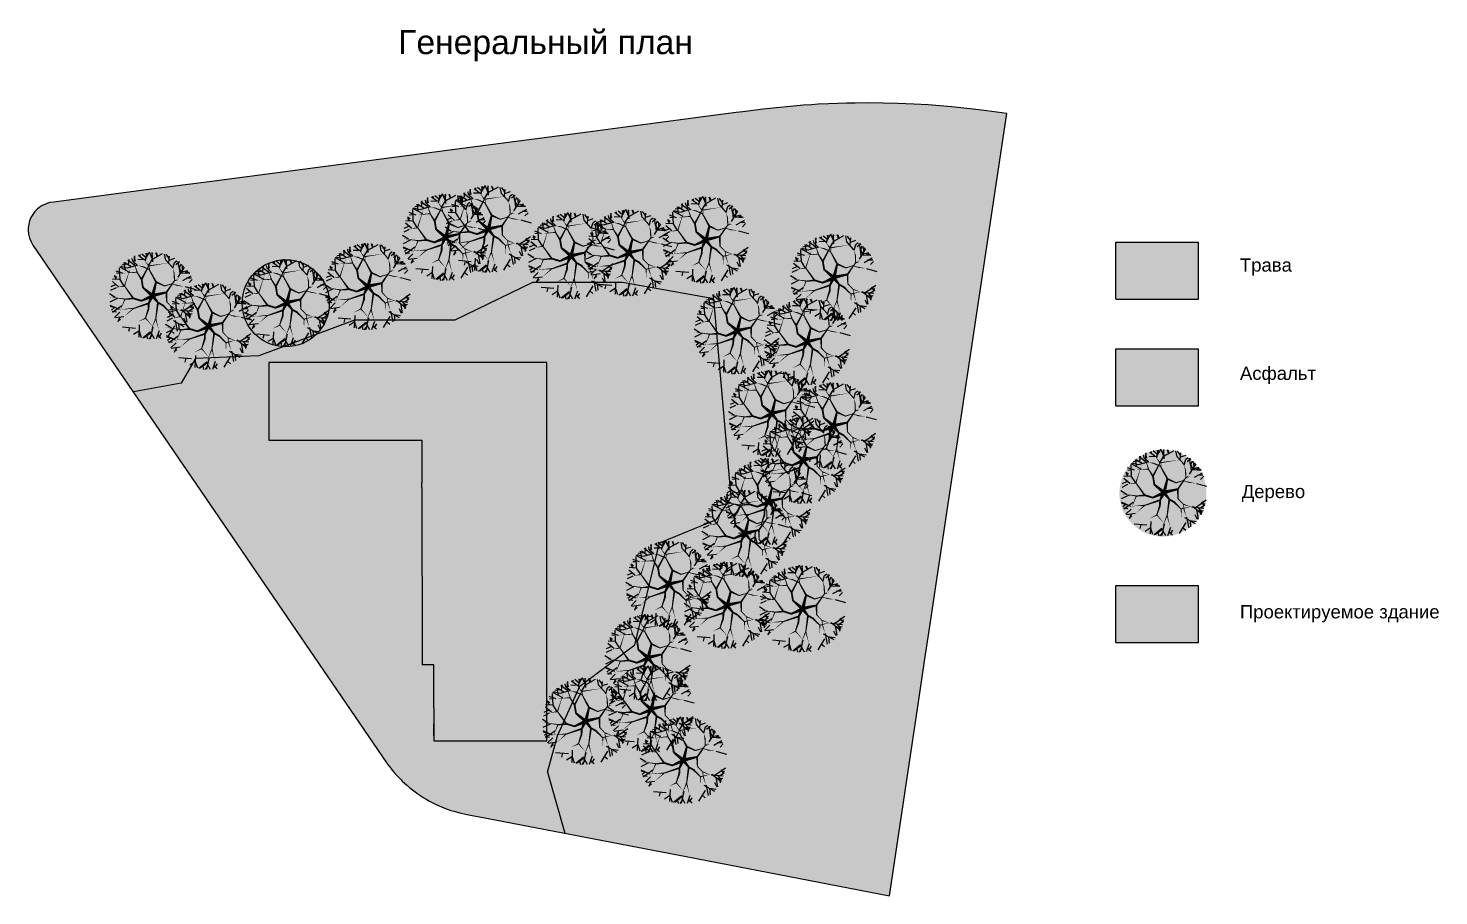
# Model space of a CAD drawing. Header units: millimetres. Extents: x 474215 to 2043163, y -374230 to 1199080.
# Drawn here: x 624447 to 683045, y -374230 to -338166 of the extents above; entities that cross this region are included whole.
import ezdxf

# ---------------------------------------------------------------- set-up
doc = ezdxf.new("R2010")
doc.units = ezdxf.units.MM
doc.header["$MEASUREMENT"] = 0
doc.layers.add('trees', color=118, linetype='Continuous')
doc.layers.add('trees 2', color=114, linetype='Continuous')
doc.styles.get("Standard").update_dxf_attribs({"font": 'arial.ttf'})

# ---------------------------------------------------------------- blocks, each defined once
blk = doc.blocks.new('T55')
at = {"layer": 'trees'}
for points in [[(-0.007, 1.454), (-0.21, 1.991)], [(-0.108, 1.743), (0.054, 1.981)], [(-1.533, 0.84), (-1.45, 1.433)], [(-0.973, 1.536), (-1.192, 1.637)], [(-1.095, 1.411), (-1.062, 1.636)], [(-0.964, 1.346), (-0.995, 1.747)], [(-0.696, 1.624), (-0.902, 1.773)], [(-0.631, 1.295), (-0.737, 1.846)], [(-0.724, 1.685), (-0.682, 1.887)], [(-0.677, 1.532), (-0.45, 1.924)], [(-0.513, 1.768), (-0.619, 1.911)], [(-0.618, 1.54), (-0.399, 1.959)], [(-0.119, 1.734), (-0.324, 1.962)], [(0.095, 1.679), (0.663, 1.87)], [(0.361, 1.76), (0.329, 1.949)], [(0.802, 1.396), (1.147, 1.603)], [(0.896, 1.573), (0.982, 1.695)], [(0.968, 1.489), (0.961, 1.73)], [(1.063, 1.274), (1.192, 1.593)], [(1.097, 0.959), (1.374, 1.422)], [(1.212, 1.332), (1.412, 1.385)], [(1.381, 1.181), (1.462, 1.339)], [(-1.677, 0.672), (-1.973, 0.59)], [(-1.377, 0.647), (-1.947, 0.705)], [(-1.68, 0.686), (-1.82, 0.937)], [(-1.467, 0.6), (-1.754, 1.015)], [(-1.486, 1.114), (-1.669, 1.169)], [(1.13, 1.173), (1.602, 1.163)], [(1.216, 1.158), (1.567, 1.207)], [(1.413, 0.713), (1.675, 1.027)], [(1.531, 0.735), (1.853, 0.684)], [(-1.836, 0.107), (-2.061, -0.012)], [(-1.512, 0.018), (-2.053, 0.169)], [(-1.787, -0.03), (-2.043, 0.097)], [(-1.498, 0.059), (-2.039, -0.116)], [(-1.924, 0.05), (-2.033, 0.234)], [(-1.745, 0.082), (-1.994, 0.461)], [(-1.775, 0.326), (-1.96, 0.483)], [(1.357, 0.073), (1.656, -0.13), (1.894, -0.619)], [(1.595, 0.203), (1.953, 0.099)], [(1.673, 0.292), (1.864, 0.517)], [(1.744, 0.163), (1.921, 0.354)], [(-1.891, -0.069), (-2.019, -0.277)], [(-1.823, -0.346), (-2.01, -0.216)], [(-1.836, -0.249), (-2.008, -0.337)], [(-1.82, -0.245), (-1.979, -0.509)], [(-1.668, -0.007), (-1.83, -0.245)], [(1.374, -0.621), (1.912, -0.663)], [(1.606, -0.639), (1.806, -0.932)], [(1.641, -0.45), (1.984, -0.424)], [(1.656, -0.13), (1.989, -0.009)], [(1.781, -0.385), (1.938, -0.331)], [(1.81, -0.069), (1.951, -0.165)], [(1.834, -0.167), (1.981, -0.19)], [(-1.262, -1.04), (-1.762, -1.112)], [(-1.364, -1.286), (-1.437, -1.483)], [(-1.055, -1.262), (-1.317, -1.606)], [(-0.792, -1.309), (-0.876, -1.871)], [(0.697, -1.249), (0.648, -1.607), (0.317, -2.038)], [(1.182, -1.059), (1.455, -1.155), (1.529, -1.265)], [(1.206, -1.053), (1.587, -0.746), (1.871, -0.709)], [(1.294, -1.014), (1.692, -1.108)], [(1.346, -1.206), (1.476, -1.388)], [(1.367, -1.11), (1.465, -1.421)], [(1.443, -0.888), (1.765, -0.937)], [(1.573, -0.908), (1.645, -1.169)], [(1.651, -0.913), (1.858, -0.784)], [(-1.155, -1.438), (-1.378, -1.533)], [(-0.596, -1.802), (-0.854, -1.57), (-1.21, -1.697)], [(-0.974, -1.694), (-1.187, -1.71)], [(-1.014, -1.637), (-1.082, -1.765)], [(-0.841, -1.608), (-1.069, -1.78)], [(-0.853, -1.718), (-0.724, -1.925)], [(-0.774, -1.836), (-0.827, -1.901)], [(-0.809, -1.491), (-0.668, -1.742)], [(-0.667, -1.749), (-0.665, -1.942)], [(-0.663, -1.733), (-0.498, -1.992)], [(-0.453, -1.809), (-0.558, -2.007)], [(-0.395, -1.597), (-0.359, -1.883), (-0.425, -1.999)], [(-0.379, -1.616), (0.066, -1.82), (0.225, -2.057)], [(-0.086, -1.879), (-0.286, -2.061)], [(-0.125, -1.754), (-0.026, -2.064)], [(-0.055, -1.951), (0.153, -2.079)], [(0.471, -1.789), (0.616, -1.941)], [(0.475, -1.832), (0.594, -1.949)], [(0.588, -1.501), (0.78, -1.889)], [(0.648, -1.607), (0.905, -1.851)], [(0.772, -1.718), (0.748, -1.887)], [(1.276, -1.331), (0.954, -1.459), (0.908, -1.833)], [(0.919, -1.404), (0.985, -1.771)], [(0.942, -1.631), (1.026, -1.749)], [(0.95, -1.556), (1.199, -1.628)], [(1.033, -1.434), (1.321, -1.505)], [(1.227, -1.505), (1.262, -1.581)]]:
    blk.add_lwpolyline(points, dxfattribs=at)
for points in [[(-0.144, 1.061, 0.0504, 0, 0), (0.107, 1.355, 0, 0, 0), (-0.003, 1.448, 0, 0, 0), (0.17, 1.961, 0, 0, 0)], [(-0.023, -0.044, 0.168, 0.084, 0), (-0.013, 0.354, 0.084, 0.084, 0), (-0.106, 0.6, 0.084, 0.0504, 0), (-0.145, 1.05, 0.0504, 0, 0), (-0.637, 1.291, 0, 0, 0), (-1.1, 1.416, 0, 0, 0), (-1.231, 1.522, 0, 0, 0)], [(-0.397, 0.166, 0.084, 0.0504, 0), (-0.601, 0.887, 0.0504, 0, 0), (-0.964, 1.346, 0, 0, 0), (-1.269, 1.516, 0, 0, 0)], [(-0.596, 0.897, 0.0504, 0, 0), (-0.609, 1.535, 0, 0, 0), (-0.893, 1.804, 0, 0, 0)], [(-0.043, -0.034, 0.168, 0.084, 0), (0.352, 0.384, 0.084, 0.084, 0), (0.728, 0.426, 0.084, 0.0504, 0), (1.088, 0.624, 0.0504, 0, 0), (1.073, 1.269, 0, 0, 0), (0.714, 1.867, 0, 0, 0)], [(-0.002, 0.363, 0.084, 0.0504, 0), (0.553, 0.867, 0.0504, 0, 0), (0.802, 1.396, 0, 0, 0), (0.818, 1.745, 0, 0, 0)], [(0.564, 0.867, 0.0504, 0, 0), (1.129, 1.163, 0, 0, 0), (1.244, 1.537, 0, 0, 0)], [(-0.023, -0.044, 0.168, 0.084, 0), (-0.564, -0.443, 0.084, 0.0504, 0), (-0.752, -0.041, 0.0504, 0.0336, 0), (-1.076, 0.096, 0.0336, 0.0336, 0), (-1.207, 0.308, 0.0504, 0, 0), (-1.452, 0.583, 0, 0, 0), (-1.89, 0.702, 0, 0, 0)], [(-1.085, 0.349, 0.0504, 0, 0), (-1.237, 0.705, 0, 0, 0), (-1.369, 0.649, 0, 0, 0), (-1.752, 1.032, 0, 0, 0)], [(1.097, 0.618, 0.0504, 0, 0), (1.804, 0.818, 0, 0, 0)], [(-0.043, -0.034, 0.168, 0.084, 0), (-0.394, 0.152, 0.084, 0.084, 0), (-0.656, 0.178, 0.084, 0.0504, 0), (-1.076, 0.344, 0.0504, 0, 0), (-1.511, 0.011, 0, 0, 0), (-1.83, -0.348, 0, 0, 0), (-1.983, -0.418, 0, 0, 0)], [(-1.076, 0.096, 0.0504, 0, 0), (-1.503, 0.076, 0, 0, 0), (-1.771, 0.31, 0, 0, 0), (-2.004, 0.397, 0, 0, 0)], [(-0.043, -0.034, 0.168, 0.084, 0), (0.074, -0.697, 0.084, 0.0504, 0), (-0.37, -0.685, 0.0504, 0.0336, 0), (-0.637, -0.914, 0.0336, 0.0336, 0), (-0.885, -0.938, 0.0504, 0, 0), (-1.241, -1.034, 0, 0, 0), (-1.542, -1.373, 0, 0, 0)], [(-0.023, -0.044, 0.168, 0.084, 0), (0.528, -0.21, 0.084, 0.084, 0), (0.732, -0.528, 0.084, 0.0504, 0), (1.07, -0.763, 0.0504, 0, 0), (1.641, -0.462, 0, 0, 0), (2.016, 0.126, 0, 0, 0)], [(0.742, 0.429, 0.084, 0.0504, 0), (1.351, 0.064, 0.0504, 0, 0), (1.445, -0.895, 0, 0, 0), (1.157, -1.685, 0, 0, 0)], [(1.357, 0.073, 0.0504, 0, 0), (1.684, 0.278, 0, 0, 0), (1.934, 0.21, 0, 0, 0)], [(-0.564, -0.443, 0.084, 0.0504, 0), (-0.695, -1.089, 0.0504, 0, 0), (-0.875, -1.228, 0, 0, 0), (-1.29, -1.269, 0, 0, 0), (-1.636, -1.233, 0, 0, 0)], [(0.742, -0.54, 0.084, 0.0504, 0), (0.686, -1.248, 0.0504, 0, 0), (-0.13, -1.759, 0, 0, 0), (-0.966, -1.853, 0, 0, 0)], [(0.074, -0.697, 0.084, 0.0504, 0), (0.594, -1.101, 0.0504, 0, 0), (0.638, -1.325, 0, 0, 0), (0.489, -1.715, 0, 0, 0), (0.303, -2.008, 0, 0, 0)], [(-0.637, -0.914, 0.0504, 0, 0), (-0.809, -1.306, 0, 0, 0), (-1.139, -1.442, 0, 0, 0), (-1.32, -1.611, 0, 0, 0)], [(-0.702, -1.08, 0.0504, 0.0504, 0), (-0.548, -1.398, 0.0504, 0, 0), (-0.395, -1.597, 0, 0, 0), (-0.666, -1.964, 0, 0, 0)], [(0.583, -1.104, 0.0504, 0.0504, 0), (0.936, -1.108, 0.0504, 0, 0), (1.182, -1.059, 0, 0, 0), (1.39, -1.466, 0, 0, 0)], [(0.697, -1.249, 0.0504, 0, 0), (1.026, -1.45, 0, 0, 0), (1.077, -1.704, 0, 0, 0)], [(1.069, -0.773, 0.0504, 0, 0), (1.563, -1.317, 0, 0, 0)]]:
    blk.add_lwpolyline(points, format="xyseb", dxfattribs=at)

msp = doc.modelspace()

# ---------------------------------------------------------------- hatches: boundary and pattern name
at = {"true_color": 0xd7ebd2}
h = msp.add_hatch(color=254, dxfattribs=at)
h.dxf.hatch_style = 1
h.paths.add_polyline_path([(635433.8, -351255.4), (637999.8, -350296), (642175.1, -350296), (645389.9, -348742.5), (649136.3, -348742.5), (652933.9, -349409.2), (653652.5, -357665.9), (653036.6, -358589), (650675.9, -359563.4), (649645.5, -363793.4), (647358.1, -365517.8), (646432.4, -367583.5), (646019.1, -369087.9), (646735.3, -371628.4), (651419, -372531.7), (660226.6, -374230.3), (661182.5, -367846.7), (661348.5, -366738.4), (661587.9, -365139.4), (661700.9, -364384.8), (661918.2, -362933.5), (662293.6, -360427), (665095.3, -341717.3), (664274.5, -341598.5), (663696.2, -341525.9), (662802, -341431.8), (661835.1, -341354.5), (661231.5, -341319.1), (660571.7, -341291.6), (659353.1, -341271.7), (658794.1, -341275.9), (658447, -341282.7), (657692.9, -341308.7), (657259.1, -341330.6), (656986.6, -341347), (656652.4, -341369.8), (654984.6, -341528.9), (654133.6, -341637.5), (653853.8, -341674.2), (652482.3, -341854.3), (649145.1, -342292.3), (647689.4, -342483.4), (641851, -343249.8), (631966.5, -344547.3), (629353, -344890.4), (625512.8, -345394.5), (625344.8, -345418.5), (625218.7, -345453.8), (625131, -345488), (625027.8, -345539.5), (624901.5, -345622.3), (624824.7, -345685.5), (624725, -345787.2), (624636.3, -345904), (624560.9, -346036.2), (624504.6, -346174.3), (624469.2, -346306.7), (624448.8, -346455.4), (624446.8, -346580.3), (624462.4, -346729.1), (624504.6, -346897.3), (624555.5, -347024.4), (624611.1, -347128), (624645.3, -347181.1), (628813.9, -353285.1), (630799.9, -352927.6), (631400.7, -351900.1), (632046.7, -351870.8), (634027.6, -351781.2)])
at = {"true_color": 0xafd9aa}
h = msp.add_hatch(color=9, dxfattribs=at)
h.dxf.hatch_style = 1
h.paths.add_polyline_path([(639935.5, -346880.3, 1), (643555.7, -346880.3, 1)])
h = msp.add_hatch(color=9, dxfattribs=at)
h.dxf.hatch_style = 1
h.paths.add_polyline_path([(641706.1, -346538.3, 1), (645326.3, -346538.3, 1)])
h = msp.add_hatch(color=9, dxfattribs=at)
h.dxf.hatch_style = 1
h.paths.add_polyline_path([(647548.2, -347526.9, 1), (651168.4, -347526.9, 1)])
h = msp.add_hatch(color=9, dxfattribs=at)
h.dxf.hatch_style = 1
h.paths.add_polyline_path([(650746.4, -346990.6, 1), (654366.6, -346990.6, 1)])
h = msp.add_hatch(color=9, dxfattribs=at)
h.dxf.hatch_style = 1
h.paths.add_polyline_path([(645143.9, -347656.2, 1), (648764.2, -347656.2, 1)])
h = msp.add_hatch(color=9, dxfattribs=at)
h.dxf.hatch_style = 1
h.paths.add_polyline_path([(656059, -348558, 1), (659679.2, -348558, 1)])
h = msp.add_hatch(color=9, dxfattribs=at)
h.dxf.hatch_style = 1
h.paths.add_polyline_path([(636709.9, -348924.6, 1), (640330.1, -348924.6, 1)])
at = {"true_color": 0xd7ebd2}
h = msp.add_hatch(color=254, dxfattribs=at)
h.dxf.hatch_style = 1
h.paths.add_polyline_path([(673041.1, -347057.6), (669636.4, -347057.6), (669636.4, -349426.1), (673041.1, -349426.1)])
at = {"true_color": 0xafd9aa}
h = msp.add_hatch(color=9, dxfattribs=at)
h.dxf.hatch_style = 1
h.paths.add_polyline_path([(627760.1, -349308.4, 1), (631380.4, -349308.4, 1)])
h = msp.add_hatch(color=9, dxfattribs=at)
h.dxf.hatch_style = 1
h.paths.add_polyline_path([(633335.1, -349600, 1), (636955.3, -349600, 1)])
h = msp.add_hatch(color=9)
h.dxf.hatch_style = 1
h.paths.add_polyline_path([(652933.9, -349409.2), (649136.3, -348742.5), (645389.9, -348742.5), (642175.1, -350296), (637999.8, -350296), (635433.8, -351255.4), (634027.6, -351781.2), (632046.7, -351870.8), (631400.7, -351900.1), (630799.9, -352927.6), (628813.9, -353285.1), (639351.3, -368714.5), (639433.4, -368829), (639506.4, -368925.5), (639571.5, -369007.6), (639640.6, -369091.4), (639778.1, -369247.8), (639882.3, -369358.4), (639933.7, -369410.6), (639984.9, -369461.2), (640079.7, -369551.2), (640156, -369620.4), (640301.6, -369745.1), (640349.7, -369784.3), (640574.3, -369955.2), (640626.1, -369992), (640751.7, -370077.2), (640861, -370147.1), (640972, -370214.2), (641093.6, -370283.5), (641391.6, -370435.5), (641611.1, -370532.6), (641782.5, -370600.1), (642005.6, -370677.6), (642126.8, -370715), (642384.2, -370783.9), (642611.5, -370833), (642887, -370886.2), (643189, -370944.4), (646735.3, -371628.4), (646019.1, -369087.9), (646432.4, -367583.5), (646794.7, -366775.1), (643294, -366775.1), (643294, -363472.6), (642786, -363473.6), (642786, -363472.6), (643294, -363472.6), (643294, -366775.1), (646794.7, -366775.1), (647358.1, -365517.8), (649645.5, -363793.4), (650675.9, -359563.4), (653036.6, -358589), (653652.5, -357665.9)])
h = msp.add_hatch(color=9, dxfattribs=at)
h.dxf.hatch_style = 1
h.paths.add_polyline_path([(630093.6, -350577.6, 1), (633713.8, -350577.6, 1)])
h = msp.add_hatch(color=9, dxfattribs=at)
h.dxf.hatch_style = 1
h.paths.add_polyline_path([(652047.2, -350767.3, 1), (655667.5, -350767.3, 1)])
h = msp.add_hatch(color=9, dxfattribs=at)
h.dxf.hatch_style = 1
h.paths.add_polyline_path([(654956.3, -351223, 1), (658576.5, -351223, 1)])
h = msp.add_hatch(color=9)
h.dxf.hatch_style = 1
h.paths.add_polyline_path([(673041.1, -351499.5), (669636.4, -351499.5), (669636.4, -353868), (673041.1, -353868)])
at = {"true_color": 0xffffff}
h = msp.add_hatch(color=7, dxfattribs=at)
h.dxf.hatch_style = 1
h.paths.add_polyline_path([(640806.4, -364632.7), (641290.9, -364632.7), (641290.9, -366421.8), (641294.3, -367082.8), (641291.9, -367582), (641290.9, -367782), (645990.9, -367782), (645990.9, -352067.6), (640805.3, -352067.6), (634441.3, -352067.6), (634441.3, -355290.9), (634641.3, -355290.9), (640805.3, -355290.9), (640805.3, -356039.5), (640805.3, -357067.6), (640805.3, -357067.6), (640805.3, -357267.6)])
at = {"true_color": 0xafd9aa}
h = msp.add_hatch(color=9, dxfattribs=at)
h.dxf.hatch_style = 1
h.paths.add_polyline_path([(653484.1, -354203.4, 1), (657104.4, -354203.4, 1)])
h = msp.add_hatch(color=9, dxfattribs=at)
h.dxf.hatch_style = 1
h.paths.add_polyline_path([(656046.1, -354719.3, 1), (659666.3, -354719.3, 1)])
h = msp.add_hatch(color=9, dxfattribs=at)
h.dxf.hatch_style = 1
h.paths.add_polyline_path([(654788.9, -356149.5, 1), (658409.1, -356149.5, 1)])
h = msp.add_hatch(color=9, dxfattribs=at)
h.dxf.hatch_style = 1
h.paths.add_polyline_path([(669774.9, -357490.7, 1), (673395.1, -357490.7, 1)])
h = msp.add_hatch(color=9, dxfattribs=at)
h.dxf.hatch_style = 1
h.paths.add_polyline_path([(653346.8, -357869.2, 1), (656967, -357869.2, 1)])
h = msp.add_hatch(color=9, dxfattribs=at)
h.dxf.hatch_style = 1
h.paths.add_polyline_path([(652375.7, -359187.3, 1), (655996, -359187.3, 1)])
h = msp.add_hatch(color=9, dxfattribs=at)
h.dxf.hatch_style = 1
h.paths.add_polyline_path([(649214.6, -361297.5, 1), (652834.9, -361297.5, 1)])
h = msp.add_hatch(color=9, dxfattribs=at)
h.dxf.hatch_style = 1
h.paths.add_polyline_path([(651632.6, -362177.1, 1), (655252.8, -362177.1, 1)])
h = msp.add_hatch(color=9, dxfattribs=at)
h.dxf.hatch_style = 1
h.paths.add_polyline_path([(654763, -362321, 1), (658383.2, -362321, 1)])
at = {"true_color": 0xffffff}
h = msp.add_hatch(color=7, dxfattribs=at)
h.dxf.hatch_style = 1
h.paths.add_polyline_path([(673041.1, -361338.6), (669636.4, -361338.6), (669636.4, -363707.1), (673041.1, -363707.1)])
at = {"true_color": 0xafd9aa}
h = msp.add_hatch(color=9, dxfattribs=at)
h.dxf.hatch_style = 1
h.paths.add_polyline_path([(648342.6, -364355.5, 1), (651962.8, -364355.5, 1)])
h = msp.add_hatch(color=9, dxfattribs=at)
h.dxf.hatch_style = 1
h.paths.add_polyline_path([(648473.1, -366496.2, 1), (652093.3, -366496.2, 1)])
h = msp.add_hatch(color=9, dxfattribs=at)
h.dxf.hatch_style = 1
h.paths.add_polyline_path([(645748, -366995.4, 1), (649368.3, -366995.4, 1)])
h = msp.add_hatch(color=9, dxfattribs=at)
h.dxf.hatch_style = 1
h.paths.add_polyline_path([(649810.9, -368620.4, 1), (653431.1, -368620.4, 1)])

# ---------------------------------------------------------------- linework, layer by layer
for p, q in [((669631.1, -349416.5), (669631.1, -347057.5)), ((669631.1, -347057.5), (673050.3, -347057.5)), ((673050.3, -347057.5), (673050.3, -349440.8)), ((645389.9, -348742.5), (642175.1, -350296)), ((649136.3, -348742.5), (645389.9, -348742.5)), ((652933.9, -349409.2), (649136.3, -348742.5)), ((653652.5, -357665.9), (652933.9, -349409.2)), ((673050.3, -349440.8), (669631.1, -349440.8)), ((637999.8, -350296), (635433.8, -351255.4)), ((642175.1, -350296), (637999.8, -350296)), ((635433.8, -351255.4), (634027.6, -351781.2)), ((669631.1, -353858.4), (669631.1, -351499.5)), ((669631.1, -351499.5), (673050.3, -351499.5)), ((673050.3, -351499.5), (673050.3, -353882.7)), ((631400.7, -351900.1), (630799.9, -352927.6)), ((632046.7, -351870.8), (631400.7, -351900.1)), ((634027.6, -351781.2), (632046.7, -351870.8)), ((640805.3, -352067.6), (634441.3, -352067.6)), ((634441.3, -352067.6), (634441.3, -355290.9)), ((645990.9, -352067.6), (640805.3, -352067.6)), ((645990.9, -367782), (645990.9, -352067.6)), ((630799.9, -352927.6), (628813.9, -353285.1)), ((673050.3, -353882.7), (669631.1, -353882.7)), ((634441.3, -355290.9), (634641.3, -355290.9)), ((634641.3, -355290.9), (640805.3, -355290.9)), ((640805.3, -355290.9), (640805.3, -356039.5)), ((640805.3, -356039.5), (640805.3, -357067.6)), ((640805.3, -357267.6), (640805.3, -357067.6)), ((640805.3, -357067.6), (640805.3, -357067.6)), ((640805.3, -357267.6), (640806.4, -364630.3)), ((653036.6, -358589), (653652.5, -357665.9)), ((650675.9, -359563.4), (653036.6, -358589)), ((649645.5, -363793.4), (650675.9, -359563.4)), ((669631.1, -363697.5), (669631.1, -361338.6)), ((669631.1, -361338.6), (673050.3, -361338.6)), ((673050.3, -361338.6), (673050.3, -363721.8)), ((647358.1, -365517.8), (649645.5, -363793.4)), ((673050.3, -363721.8), (669631.1, -363721.8)), ((641290.9, -364632.7), (640806.4, -364632.7)), ((641290.9, -366421.8), (641290.9, -364632.7)), ((646432.4, -367583.5), (647358.1, -365517.8)), ((641290.9, -366421.8), (641294.3, -367082.8)), ((641291.9, -367582), (641290.9, -367782)), ((641290.9, -367782), (645990.9, -367782)), ((646019.1, -369087.9), (646432.4, -367583.5)), ((646019.1, -369087.9), (646735.3, -371628.4)), ((646735.3, -371628.4), (646735.3, -371628.4))]:
    msp.add_line(p, q)
at = {"color": 18, "lineweight": 30, "true_color": 0x000000}
for p, q in [((640806.4, -364633.7), (640806.4, -364630.3)), ((641291.9, -367582), (641294.3, -367082.8))]:
    msp.add_line(p, q, dxfattribs=at)
msp.add_lwpolyline([(639351.3, -368714.5), (639433.4, -368829), (639506.4, -368925.5), (639571.5, -369007.6), (639640.6, -369091.4), (639778.1, -369247.8), (639882.3, -369358.4), (639933.7, -369410.6), (639984.9, -369461.2), (640079.7, -369551.2), (640156, -369620.4), (640301.6, -369745.1), (640301.6, -369745.1), (640349.7, -369784.3), (640574.3, -369955.2), (640626.1, -369992), (640626.1, -369992), (640751.7, -370077.2), (640861, -370147.1), (640972, -370214.2), (641093.6, -370283.5), (641391.6, -370435.5), (641611.1, -370532.6), (641782.5, -370600.1), (642005.6, -370677.6), (642126.8, -370715), (642384.2, -370783.9), (642611.5, -370833), (642887, -370886.2), (643189, -370944.4), (651419, -372531.7), (660226.6, -374230.3), (661182.5, -367846.7), (661348.5, -366738.4), (661587.9, -365139.4), (661700.9, -364384.8), (661918.2, -362933.5), (662293.6, -360427), (665095.3, -341717.3), (664274.5, -341598.5), (663696.2, -341525.9), (662802, -341431.8), (661835.1, -341354.5), (661231.5, -341319.1), (660571.7, -341291.6), (659353.1, -341271.7), (658794.1, -341275.9), (658447, -341282.7), (657692.9, -341308.7), (657259.1, -341330.6), (656986.6, -341347), (656652.4, -341369.8), (654984.6, -341528.9), (654133.6, -341637.5), (653853.8, -341674.2), (652482.3, -341854.3), (649145.1, -342292.3), (647689.4, -342483.4), (641851, -343249.8), (641851, -343249.8), (631966.5, -344547.3), (629353, -344890.4), (625512.8, -345394.5), (625344.8, -345418.5), (625218.7, -345453.8), (625131, -345488), (625027.8, -345539.5), (624901.5, -345622.3), (624824.7, -345685.5), (624725, -345787.2), (624636.3, -345904), (624560.9, -346036.2), (624504.6, -346174.3), (624469.2, -346306.7), (624448.8, -346455.4), (624446.8, -346580.3), (624462.4, -346729.1), (624504.6, -346897.3), (624555.5, -347024.4), (624611.1, -347128), (624645.3, -347181.1), (624645.3, -347181.1), (639351.3, -368714.5)])
msp.add_circle((635145.2, -349600), 1810.1)

# ---------------------------------------------------------------- block references
at = {"layer": 'trees 2', "color": 82, "xscale": 887.9802867264364, "yscale": 887.9802867264364, "zscale": 887.9802867264364, "rotation": 156.5597868477934}
for p in [(641745.6, -346880.3), (643516.2, -346538.3), (652556.5, -346990.6), (649358.3, -347526.9), (646954.1, -347656.2), (657869.1, -348558), (629570.2, -349308.4), (638520, -348924.6), (635145.2, -349600), (631903.7, -350577.6), (653857.3, -350767.3), (656766.4, -351223), (655294.2, -354203.4), (657856.2, -354719.3), (656599, -356149.5), (671585, -357490.7), (655156.9, -357869.2), (654185.8, -359187.3), (651024.7, -361297.5), (653442.7, -362177.1), (656573.1, -362321), (650152.7, -364355.5), (650283.2, -366496.2), (647558.2, -366995.4), (651621, -368620.4)]:
    msp.add_blockref('T55', p, dxfattribs=at)

# ---------------------------------------------------------------- texts
at = {"attachment_point": 1}
for s, width, insert, char_height in [('Генеральный план', 12609.939, (639817.8, -338245), 1000), ('Трава', 9468.271, (674785.3, -347735.1), 550), ('Асфальт', 9468.271, (674785.3, -352234), 550), ('Дерево', 2893.238, (674858.5, -357148.5), 550), ('Проектируемое здание', 9468.271, (674785.3, -362147.9), 550)]:
    msp.add_mtext_dynamic_manual_height_columns(s, width=width, gutter_width=1, heights=[0], dxfattribs=dict(at, insert=insert, char_height=char_height))

doc.saveas('drawing.dxf')
